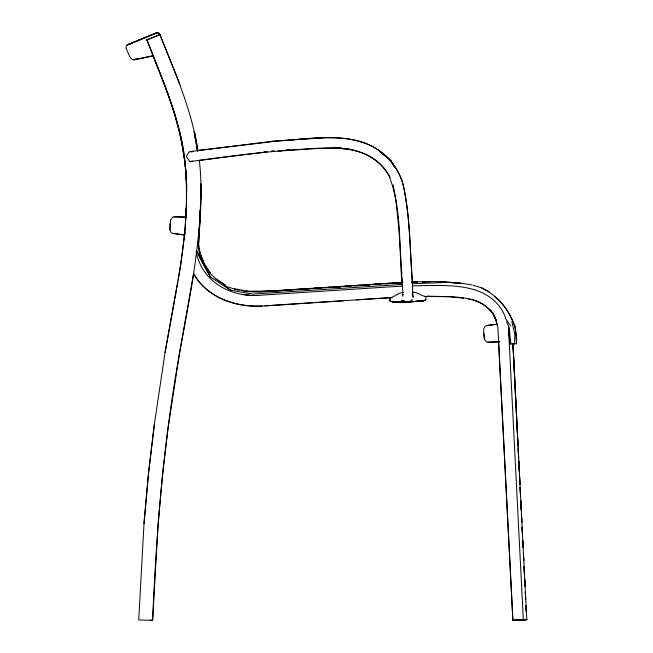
<?xml version="1.0" encoding="UTF-8"?>
<svg xmlns="http://www.w3.org/2000/svg" width="653" height="653" viewBox="0 0 653 653"><rect width="100%" height="100%" fill="white"/><g stroke="black" fill="none" stroke-linecap="round" stroke-linejoin="round"><path stroke-width="0.98" d="M186.431 206.919L185.983 214.861M186.636 190.717L186.725 183.624M200.765 183.901C201.671 243.063 188.741 301.147 178.514 359.077C163.299 445.395 156.263 532.832 152.647 620.334L150.141 620.268M198.61 243.716L200.74 202.365M200.789 199.32L201.042 184.113M389.768 297.939L390.078 301.066L392.559 302.037L408.239 301.972L423.715 300.902L425.838 299.8L425.952 296.519L424.932 296.421M186.129 217.114L174.114 216.804L172.563 217.245L170.702 219.832L170.139 223.938L169.911 229.954L171.315 232.721L172.776 233.407L184.677 234.941M169.911 229.954L170.139 223.938M198.21 243.847L198.463 239.847M198.839 233.847L199.149 228.852M199.459 223.848L199.777 218.853M200.153 212.854L200.34 209.85M185.37 226.06L185.558 223.163M198.341 243.153L198.545 240.141M198.814 236.125L199.287 229.097M199.492 226.085L200.03 218.053M200.169 216.045L200.577 210.021M184.513 235.537C187.501 202.348 188.195 168.629 180.726 135.938C172.857 102.815 159.259 71.52 147.08 39.841L147.374 39.719M198.839 230.974L198.985 228.942M199.475 221.824L199.687 218.771M200.112 212.674L200.251 210.641M185.607 217.359L186.211 209.295M184.587 233.97L184.521 234.811C187.362 201.736 187.876 168.115 180.35 135.579C172.702 102.554 158.989 71.455 146.811 39.955L160.075 34.495L159.699 35.629M198.847 230.46L199.018 228.46M199.524 222.461L199.859 218.461M200.112 215.457L200.618 209.458M144.052 523.624L148.198 476.29L154.043 426.352L165.054 352.489L180.628 265.126L184.799 232.631L184.538 235.578M154.402 424.458L148.696 471.548L144.133 521.363L138.722 619.958L152.622 620.334L158.075 524.22L162.458 474.902L168.041 428.237L179.91 350.645L193.623 273.68M181.95 255.952L184.481 235.439M178.269 280.276L178.563 278.333M178.865 276.382L181.828 256.923M165.054 352.489L174.596 300.339M174.963 298.331L176.62 289.303M176.987 287.296L177.902 282.284M402.346 295.54L403.187 294.536M136.077 58.99L134.551 59.741L132.339 59.594L129.694 56.582L125.931 47.832L126.168 46.167L127.857 44.6L155.447 33.442M147.505 39.67L146.811 39.996L146.909 40.641L147.431 40.674L146.811 39.996L160.165 34.462M497.439 324.141L486.567 325.569L485.097 326.247L483.669 329.096L483.759 333.242L484.477 339.217L486.297 341.731L487.962 342.188L499.374 341.846M147.137 36.764L156.255 32.977L159.21 33.352L156.32 32.985L134.036 42.151M425.846 299.817L422.385 300.984M140.06 39.727L127.164 44.959L132.559 43.049M159.83 34.585L159.626 34.731M133.065 59.839L136.183 59.211M136.861 58.982L134.551 59.741L152.263 55.905M132.722 42.976L127.164 44.959L156.32 32.985L157.308 32.65L159.34 33.425M193.068 151.635L188.954 151.961L186.317 156.671L189.933 161.65L192.553 161.046M134.82 59.66L152.982 55.889M403.636 292.528C398.265 292.471 394.779 296.854 389.808 297.948L390.004 300.764L392.567 302.004L407.692 301.972L422.875 300.894M190.105 151.569L272.668 141.26C311.783 139.473 362.056 127.131 391.359 161.487C396.542 168.49 400.877 176.171 403.13 184.628C410.541 217.947 409.823 252.385 412.574 286.251L412.851 296.658L412.288 294.054L413.104 297.229L412.296 294.552M197.263 150.533L272.064 141.677M497.006 324.223L486.567 325.569M189.933 161.65C240.084 154.606 290.528 148.247 341.233 147.97M198.602 160.516L262.196 152.484M264.22 152.222L267.248 151.847M275.035 141.383L278.015 141.081M281.982 140.681L285.949 140.289M487.962 342.188L499.676 341.854M417.871 301.302L415.235 301.506L418.508 301.204L408.239 301.972M415.235 301.482L423.715 300.902M263.673 151.994L265.673 151.831M271.681 151.349L273.68 151.186M278.692 150.786L281.696 150.549M285.704 150.223L289.703 149.904M273.24 151.178L271.289 151.333L274.301 151.153M278.129 150.794L282.031 150.492M285.941 150.182L289.85 149.88M272.668 141.26L322.321 137.84M271.493 291.067L263.673 291.573M273.517 290.928L281.606 290.373M283.631 290.242L402.983 282.316M346.792 286.324L350.808 286.047M355.828 285.704L359.844 285.426M365.868 285.018L369.884 284.741M374.904 284.398L379.924 284.055M384.944 283.712L389.963 283.369L383.809 283.72M393.979 283.092L402.011 282.537M287.932 140.085L295.972 139.554M297.98 139.424C325.374 137.554 356.383 133.824 379.932 151.21M267.118 291.565L272.195 291.222M276.978 290.895L282.063 290.552M286.128 290.283L291.483 289.924M296.307 289.597L301.629 289.246M305.465 288.985L311.571 288.569M315.636 288.3L320.917 287.949M324.974 287.671L331.063 287.263M334.973 287.002L340.205 286.651M345.143 286.316L350.351 285.965M354.301 285.704L360.505 285.288M364.472 285.018L369.639 284.675M373.63 284.406L379.785 283.99M392.959 283.1L402.117 282.488M346.816 286.357L349.837 286.153M356.881 285.696L359.901 285.5M366.945 285.043L369.965 284.847M377.01 284.382L380.03 284.186M387.082 283.729L389.09 283.598M402.607 284.39L252.956 294.095L230.827 290.283L210.38 276.978L203.581 264.947M412.794 283.729L444.775 282.48M264.996 305.841L312.722 302.69M314.754 302.559L391.996 297.613M343.184 300.788L264.677 305.939C237.684 307.938 207.605 298.576 193.712 273.836M402.566 286.047L262.784 295.058C232.909 298.478 202.128 282.953 196.178 251.805M356.383 299.817L389.923 297.703M526.775 619.64L512.923 343.437L516.107 407.415M260.4 291.548L311.032 288.406M313.065 288.275L321.162 287.777M323.186 287.647L330.279 287.206M333.316 287.018L340.401 286.577M344.458 286.332L350.53 285.949M354.579 285.696L359.648 285.385M365.721 285.01L369.769 284.757M375.85 284.382L379.899 284.128M385.972 283.753L389.017 283.557M278.309 150.916C315.097 150.059 368.749 136.281 390.192 177.477M525.29 619.713L526.881 619.632L523.926 619.787M517.078 620.138L512.883 620.342L498.582 342.262M524.914 619.73L519.355 620.015L520.261 619.975M527.069 619.624L512.883 620.342L497.888 327.586L495.782 319.864L493.488 314.73L490.15 310.191L493.431 313.815L490.15 310.191M519.306 620.015L523.314 619.811L508.434 326.941M515.666 620.203L512.907 620.35L514.425 620.277M515.535 620.211L526.367 619.656M515.111 325.831L516.507 343.747C518.278 319.921 501.667 297.205 480.722 287.426M402.656 282.39L258.898 292.218L243.879 291.434M411.798 281.982C431.902 281.345 452.178 281.288 472.037 284.953M514.327 343.845L516.662 343.739M511.87 321.619L514.768 334.246L514.613 343.829L509.903 344.025L508.663 328.353M159.577 35.54L160.083 35.523L159.838 34.674L160.132 35.572M412.206 282.227L417.251 282.096M422.295 281.974L425.323 281.892M412.451 285.818C444.742 285.704 490.762 280.161 505.593 317.578M396.159 302.11L400.134 302.012L392.559 302.037M404.15 301.923L410.068 301.784M412.051 282.137L417.096 282.031M422.14 281.933L430.205 281.769M411.831 282.325L416.72 282.251M262.09 305.93C235.872 307.571 206.968 297.678 193.712 273.738M269.828 291.034L248.344 291.197L234.492 288.773M426.695 296.323C448.252 297.474 474.707 293.532 490.909 310.975L490.264 310.224L493.293 314.305L495.888 319.701L493.113 313.146M341.364 147.945L333.838 147.953L348.71 149.186L345.976 148.566M427.356 296.193L448.978 296.625L463.45 298.25M392.567 302.004L400.583 302.086M184.636 217.114L174.114 216.804M151.186 620.293L152.329 620.326M438.334 281.9L449.974 282.447M440.84 281.998L460.994 283.337L451.974 282.602M412.329 292.209C417.381 291.72 421.046 296.152 425.952 296.519M246.548 295.091L250.434 295.474M172.776 233.407L184.481 234.99M242.124 294.389L251.185 295.45M246.287 291.132L249.177 291.524M234.492 289.459L239.267 290.234M241.186 290.544L243.096 290.846M468.65 299.058C477.351 299.776 484.869 304.747 490.787 310.893M346.066 148.631C363.754 151.145 380.936 160.295 389.31 176.661C403.072 212.364 398.126 252.229 402.697 289.557L402.787 296.299M473.205 285.263L481.302 287.753L489.538 291.956M235.97 289.54L224.542 285.875L230.827 290.283M208.715 272.146L215.735 278.749L225.367 285.083M215.735 278.749L225.228 285.01M494.329 296.519C504.32 303.506 510.058 315.081 514.85 325.986M387.645 158.279L379.475 151.227L390.192 159.871L391.359 161.487L389.874 160.205M381.368 152.467C391.637 160.05 398.861 170.947 402.762 183.06C410.043 214.527 409.733 247.161 412.304 279.215L412.361 282.259M210.152 272.66L204.748 265.094L200.798 255.388M505.095 317.823L510.76 326.01M210.152 272.725C203.426 264.424 199.794 254.246 198.626 243.691C200.332 216.102 202.699 188.35 199.345 160.785M204.862 265.363L209.319 272.121M393.033 164.638L390.47 160.516L395.041 167.927L393.539 165.462M196.431 250.63L210.38 276.978M196.39 250.67L203.132 264.057L199.696 255.527L197.81 243.259M494.207 315.611L495.668 318.901L497.194 325.267M506.54 321.439L509.185 327.733L510.866 343.984M179.901 84.351L160.442 35.931C175.355 73.177 191.843 110.439 197.818 150.427M153.096 55.783L165.617 87.453L174.131 111.818L180.489 135.367M165.462 87.665C177.371 118.642 185.566 151.259 186.521 184.546M180.677 136.363L185.158 163.291M194.121 131.922L194.472 133.898M195.541 139.815L195.9 141.791M196.259 143.766L197.328 149.684M393.171 184.889L395.922 200.161L398.926 229.505L401.93 274.954M194.3 132.869L197.614 151.251M194.268 132.249L194.618 134.249M194.969 136.248L195.859 141.252M196.21 143.26L196.569 145.26M196.92 147.26L197.271 149.259M194.929 136.175L195.271 138.134M196.822 146.958L197.173 148.925M194.831 133.13L197.851 150.9M483.759 333.242L484.477 339.217M185.313 165.323L185.787 171.429M186.023 174.473L186.415 179.559M512.989 344.066L517.388 432.539M517.486 434.572L518.041 445.754M518.147 447.787L518.645 457.957M518.8 461.01L519.306 471.18M519.453 474.225L519.959 484.395M520.115 487.448L520.572 496.598M520.768 500.671L521.225 509.822M521.429 513.887L521.829 522.025M522.082 527.11L522.49 535.24M522.743 540.325L523.094 547.443M523.396 553.548L523.755 560.666M524.057 566.763L524.408 573.881L524.049 566.837M524.661 578.966L525.012 586.084M516.205 409.439L516.76 420.614M516.866 422.646L517.372 432.8M517.519 435.845L518.025 445.999M518.18 449.044L518.637 458.186M518.784 461.23L519.29 471.384M519.445 474.429L519.951 484.591M520.106 487.636L520.555 496.77M520.759 500.835L521.216 509.977M521.42 514.033L521.82 522.163M522.074 527.24L522.482 535.362M522.735 540.439L523.086 547.549M523.396 553.638L523.747 560.747M524.71 580.044L525.012 586.133M402.011 276.88L402.281 282.676M184.334 234.509L184.472 239.333M411.806 300.168L410.623 301.286L412.149 299.882L411.806 300.168M340.768 286.74L337.756 286.945L340.776 286.749M402.183 282.741L397.146 283.076L402.183 282.741M407.692 301.972L401.424 300.527L407.692 301.972M525.673 599.307L525.314 592.189L525.673 599.34M526.277 611.51L525.975 605.413L526.277 611.518"/></g></svg>
